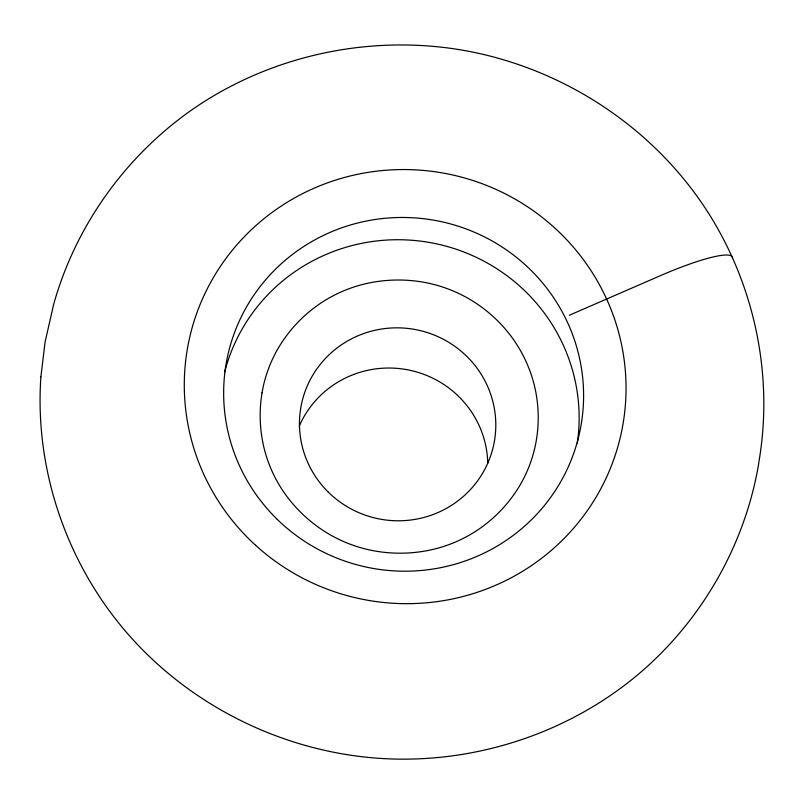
<?xml version="1.0" encoding="UTF-8"?>
<svg xmlns="http://www.w3.org/2000/svg" width="804" height="804" viewBox="0 0 804 804"><rect width="100%" height="100%" fill="white"/><g stroke="black" fill="none" stroke-linecap="round" stroke-linejoin="round"><path stroke-width="1.21" d="M569.322 315.258L660.888 275.46A81.867 12.864 -24.5 0 1 732.464 258.174M299.239 426.14A98.239 96.4 11.3 0 1 408.201 369.91A98.239 96.4 11.3 0 1 487.747 463.225M224.597 372.322A180.106 176.739 11.3 0 1 433.939 243.31A180.106 176.739 11.3 0 1 577.312 443.064M40.883 376.875C34.381 470.36 67.184 565.162 129.102 635.371C191.824 706.394 282.586 751.077 377.016 758.172C471.164 765.147 567.353 734.494 639.421 673.36C701.57 620.376 744.484 545.725 758.433 465.214L758.956 461.486C774.744 369.297 751.589 271.863 696.927 196.086C641.522 119.374 555.574 66.28 462.411 50.16C369.297 34.17 270.576 55.406 192.789 109.193C125.705 155.835 75.526 225.844 53.587 304.605L45.044 342.263L40.883 376.875M262.024 392.925L261.089 399.558A143.011 140.328 11.3 0 0 262.315 439.718C266.214 461.868 275.862 482.923 289.983 500.42A142.961 140.288 11.3 0 0 319.731 528.178C338.373 541.223 360.252 549.514 382.845 552.167A143.082 140.409 11.3 0 0 423.708 551.263C446.029 547.624 467.395 538.389 485.264 524.499A142.821 140.147 11.3 0 0 517.062 489.917C526.771 474.893 533.374 457.898 536.338 440.25A141.715 139.062 11.3 0 0 536.067 393.457C532.077 371.337 522.409 350.303 508.369 332.745A141.755 139.102 11.3 0 0 472.943 301.249C457.526 291.581 440.2 285.018 422.251 282.003A142.851 140.177 11.3 0 0 374.654 281.943C352.323 285.561 330.957 294.807 313.088 308.676A143.042 140.358 11.3 0 0 285.058 337.71C273.31 354.051 265.32 373.056 262.024 392.925M276.656 518.781A180.106 176.739 11.3 0 0 577.573 440.954A180.106 176.739 11.3 0 0 356.634 223.271A180.106 176.739 11.3 0 0 276.656 518.781M255.622 545.293A221.04 216.909 11.3 0 0 620.718 435.537A221.04 216.909 11.3 0 0 339.157 179.001A221.04 216.909 11.3 0 0 255.622 545.293M328.374 492.199A98.239 96.4 11.3 0 0 492.51 449.748A98.239 96.4 11.3 0 0 372.001 331.007A98.239 96.4 11.3 0 0 328.374 492.199"/></g></svg>
